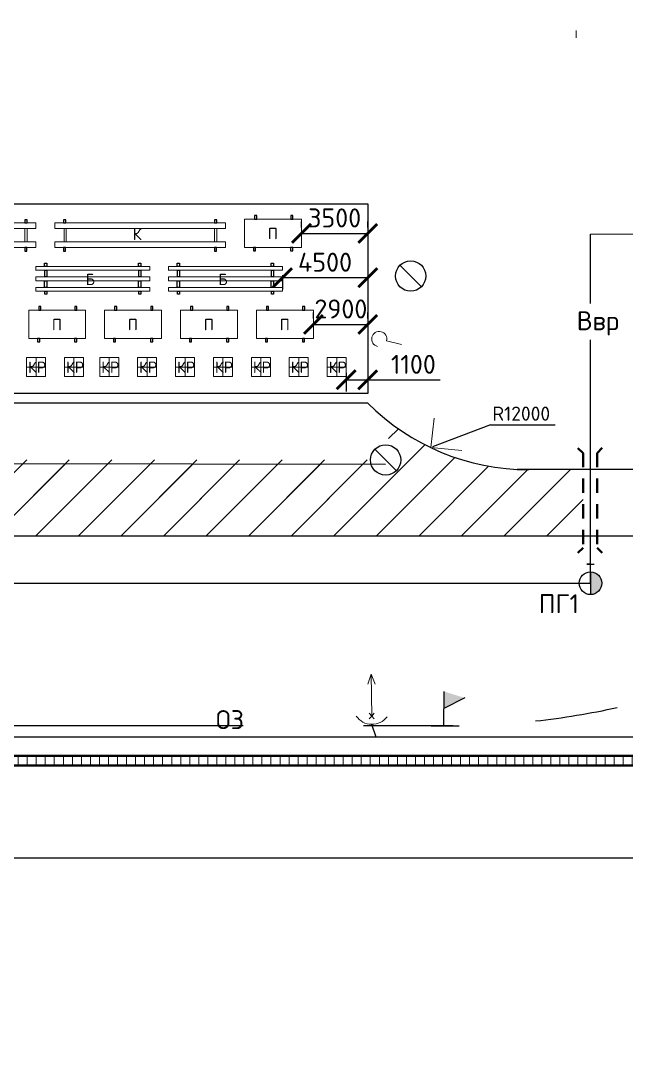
# Model space of a CAD drawing. Header units: millimetres. Extents: x -782 to 10910, y 3841 to 9763.
# Drawn here: x 1863.6 to 1927.5, y 7090.7 to 7200.9 of the extents above; entities that cross this region are included whole.
import ezdxf

# ---------------------------------------------------------------- set-up
doc = ezdxf.new("R2010")
doc.units = ezdxf.units.MM
doc.linetypes.add('JIS_02_0.7', pattern=[1.35, 0.75, -0.6])
doc.linetypes.add('штриховая2', pattern=[9.525, 6.35, -3.175])
doc.layers.add('1', color=7, linetype='Continuous')
for name, color, linetype, lineweight in [('желтый', 2, 'Continuous', 30), ('красный', 1, 'Continuous', 30), ('Тонкая 0.3', 140, 'Continuous', 25)]:
    doc.layers.add(name, color=color, linetype=linetype, lineweight=lineweight)
doc.styles.add('2.5', font='isocpeur.ttf', dxfattribs={"height": 2})
doc.styles.add('Isocpeur', font='isocpeur.ttf')
doc.dimstyles.new('М500 стройгенп', dxfattribs={"dimtxt": 2, "dimasz": 2, "dimexe": 1.25, "dimexo": 0.625, "dimtad": 1, "dimlfac": 500, "dimtxsty": '2.5', "dimblk": 'ARCHTICK', "dimcen": 2.5, "dimadec": 0, "dimazin": 0, "dimtfac": 1, "dimtmove": 0, "dimatfit": 3, "dimfxl": 1, "dimarcsym": 0})
pattern_1 = [(45, (2298.1452, 2689.7768), (-2.245064, 2.245064), [])]

# ---------------------------------------------------------------- blocks, each defined once
blk = doc.blocks.new('_ArchTick')
at = {"color": 0, "linetype": 'ByBlock', "const_width": 0.15}
blk.add_lwpolyline([(-0.5, -0.5), (0.5, 0.5)], dxfattribs=at)
blk = doc.blocks.new('*D719')
at = {"color": 0, "lineweight": -2, "transparency": 16777216}
for p, q in [((1893.21, 7179.11), (1893.21, 7179.73)), ((1900.2, 7179.11), (1900.2, 7179.73)), ((1893.21, 7178.48), (1900.2, 7178.48))]:
    blk.add_line(p, q, dxfattribs=at)
at = {"layer": 'Defpoints', "color": 0, "lineweight": -3, "transparency": 16777216}
for p in [(1893.21, 7178.48), (1900.2, 7178.48), (1900.2, 7178.48)]:
    blk.add_point(p, dxfattribs=at)
at = {"color": 0, "lineweight": -2, "transparency": 16777216, "xscale": 2, "yscale": 2, "zscale": 2, "rotation": 180}
blk.add_blockref('_ArchTick', (1893.21, 7178.48), dxfattribs=at)
at = {"color": 0, "lineweight": -2, "transparency": 16777216, "xscale": 2, "yscale": 2, "zscale": 2}
blk.add_blockref('_ArchTick', (1900.2, 7178.48), dxfattribs=at)
at = {"color": 0, "lineweight": 20, "transparency": 16777216, "insert": (1896.71, 7180.11), "char_height": 2, "attachment_point": 5, "style": '2.5'}
blk.add_mtext('3500', dxfattribs=at)
blk = doc.blocks.new('*D676')
at = {"color": 0, "lineweight": -2, "transparency": 16777216}
for p, q in [((1891.2, 7174.06), (1891.2, 7172.56)), ((1891.2, 7173.81), (1900.2, 7173.81)), ((1900.2, 7174.06), (1900.2, 7172.56))]:
    blk.add_line(p, q, dxfattribs=at)
at = {"layer": 'Defpoints', "color": 0, "lineweight": -3, "transparency": 16777216}
for p in [(1891.2, 7174.68), (1900.2, 7174.68), (1900.2, 7173.81)]:
    blk.add_point(p, dxfattribs=at)
at = {"color": 0, "lineweight": -2, "transparency": 16777216, "xscale": 2, "yscale": 2, "zscale": 2, "rotation": 180}
blk.add_blockref('_ArchTick', (1891.2, 7173.81), dxfattribs=at)
at = {"color": 0, "lineweight": -2, "transparency": 16777216, "xscale": 2, "yscale": 2, "zscale": 2}
blk.add_blockref('_ArchTick', (1900.2, 7173.81), dxfattribs=at)
at = {"color": 0, "lineweight": 20, "transparency": 16777216, "insert": (1895.7, 7175.44), "char_height": 2, "attachment_point": 5, "style": '2.5'}
blk.add_mtext('4500', dxfattribs=at)
blk = doc.blocks.new('*D720')
at = {"color": 0, "lineweight": -2, "transparency": 16777216}
for p, q in [((1894.47, 7169.51), (1894.47, 7170.13)), ((1900.2, 7169.51), (1900.2, 7170.13)), ((1894.47, 7168.88), (1900.2, 7168.88))]:
    blk.add_line(p, q, dxfattribs=at)
at = {"layer": 'Defpoints', "color": 0, "lineweight": -3, "transparency": 16777216}
for p in [(1894.47, 7168.88), (1900.2, 7168.88), (1900.2, 7168.88)]:
    blk.add_point(p, dxfattribs=at)
at = {"color": 0, "lineweight": -2, "transparency": 16777216, "xscale": 2, "yscale": 2, "zscale": 2, "rotation": 180}
blk.add_blockref('_ArchTick', (1894.47, 7168.88), dxfattribs=at)
at = {"color": 0, "lineweight": -2, "transparency": 16777216, "xscale": 2, "yscale": 2, "zscale": 2}
blk.add_blockref('_ArchTick', (1900.2, 7168.88), dxfattribs=at)
at = {"color": 0, "lineweight": 20, "transparency": 16777216, "insert": (1897.37, 7170.51), "char_height": 2, "attachment_point": 5, "style": '2.5'}
blk.add_mtext('2900', dxfattribs=at)
blk = doc.blocks.new('*D721')
at = {"color": 0, "lineweight": -2, "transparency": 16777216}
for p, q in [((1897.93, 7163.76), (1897.93, 7161.79)), ((1900.2, 7163.76), (1900.2, 7161.79)), ((1897.93, 7163.04), (1900.2, 7163.04)), ((1900.2, 7163.04), (1907.85, 7163.04))]:
    blk.add_line(p, q, dxfattribs=at)
at = {"layer": 'Defpoints', "color": 0, "lineweight": -3, "transparency": 16777216}
for p in [(1897.93, 7164.38), (1900.2, 7164.38), (1900.2, 7163.04)]:
    blk.add_point(p, dxfattribs=at)
at = {"color": 0, "lineweight": -2, "transparency": 16777216, "xscale": 2, "yscale": 2, "zscale": 2, "rotation": 180}
blk.add_blockref('_ArchTick', (1897.93, 7163.04), dxfattribs=at)
at = {"color": 0, "lineweight": -2, "transparency": 16777216, "xscale": 2, "yscale": 2, "zscale": 2}
blk.add_blockref('_ArchTick', (1900.2, 7163.04), dxfattribs=at)
at = {"color": 0, "lineweight": 20, "transparency": 16777216, "insert": (1905.02, 7164.67), "char_height": 2, "attachment_point": 5, "style": '2.5'}
blk.add_mtext('1100', dxfattribs=at)
blk = doc.blocks.new('*D677')
at = {"color": 0, "lineweight": -2, "transparency": 16777216}
for p, q in [((1653.2, 7121.75), (1653.2, 7111.38)), ((1984.79, 7121.75), (1984.79, 7111.38)), ((1653.2, 7112.63), (1984.79, 7112.63))]:
    blk.add_line(p, q, dxfattribs=at)
at = {"layer": 'Defpoints', "color": 0, "lineweight": -3, "transparency": 16777216}
for p in [(1653.2, 7122.37), (1984.79, 7122.37), (1984.79, 7112.63)]:
    blk.add_point(p, dxfattribs=at)
at = {"color": 0, "lineweight": -2, "transparency": 16777216, "xscale": 2, "yscale": 2, "zscale": 2, "rotation": 180}
blk.add_blockref('_ArchTick', (1653.2, 7112.63), dxfattribs=at)
at = {"color": 0, "lineweight": -2, "transparency": 16777216, "xscale": 2, "yscale": 2, "zscale": 2}
blk.add_blockref('_ArchTick', (1984.79, 7112.63), dxfattribs=at)
at = {"color": 0, "lineweight": 20, "transparency": 16777216, "insert": (1816.8, 7114.26), "char_height": 2, "attachment_point": 5, "style": '2.5'}
blk.add_mtext('165000', dxfattribs=at)

msp = doc.modelspace()

# ---------------------------------------------------------------- hatches: boundary and pattern name
at = {"lineweight": 20}
h = msp.add_hatch(dxfattribs=at)
h.set_pattern_fill('ANSI31', color=256, scale=0.3, angle=45)
h.set_pattern_definition([(90, (-526.49585, 4063.574), (-0.9525, 2e-16), [])])
h.paths.add_polyline_path([(1984.791694, 7396.313074), (1983.791694, 7396.313074), (1653.199057, 7396.313074), (1654.199057, 7395.313074), (1983.791694, 7395.313074)])
h.paths.add_polyline_path([(1983.791694, 7123.37012), (1654.199057, 7123.37012), (1653.199057, 7122.37012), (1984.791694, 7122.37012)])
h = msp.add_hatch(dxfattribs=at)
h.set_pattern_fill('AR-CONC', color=256, scale=0.02)
h.set_pattern_definition([(50, (-526.4958, 4063.574), (3.6436934, -0.3187817), [0.381, -4.191]), (355, (-526.496, 4063.574), (-0.7048684, 3.821137), [0.3048, -3.3528117]), (100.45144, (-526.1922, 4063.5475), (2.938825, 3.502355), [0.3238002, -3.561805]), (46.1842, (-526.496, 4064.59), (5.421581, -0.8408466), [0.5715, -6.2865]), (96.63556, (-526.044, 4064.52), (4.748083, 4.9485225), [0.4857005, -5.342712]), (351.18415, (-526.496, 4064.59), (4.748083, 4.9485225), [0.457199, -5.029195]), (21, (-525.9878, 4064.336), (3.0322878, -2.045304), [0.381, -4.191]), (326, (-525.988, 4064.336), (1.2360406, 3.6837593), [0.3048, -3.3528]), (71.451445, (-525.735, 4064.1656), (4.2683284, 1.6384554), [0.3238002, -3.5617988]), (37.5, (-526.4958, 4063.574), (0.06177207, 1.69110078), [0, -3.31216, 0, -3.4036, 0, -3.3655]), (7.5, (-526.4958, 4063.574), (1.33639325, 2.0036115), [0, -1.94056, 0, -3.23596, 0, -1.2827]), (327.5, (-527.6287, 4063.574), (2.7118119, -0.1145749), [0, -1.27, 0, -3.9624, 0, -5.2578]), (317.5, (-528.1367, 4063.574), (2.9625836, 0.5085298), [0, -1.651, 0, -2.63144, 0, -3.7338])])
h.paths.add_polyline_path([(1960.400261, 7158.373147), (1959.400261, 7158.373147), (1959.400261, 7162.373137), (1960.400261, 7162.373137), (1960.400261, 7164.373137), (1959.400261, 7164.373137), (1959.400261, 7168.373127), (1960.400261, 7168.373127), (1960.400261, 7170.373127), (1959.400261, 7170.373127), (1959.400261, 7174.373117), (1960.400261, 7174.373117), (1960.400261, 7176.373117), (1959.400261, 7176.373117), (1959.400261, 7179.733106), (1960.400261, 7179.733106), (1960.400261, 7181.733106), (1959.400261, 7181.733106), (1959.400261, 7185.570306), (1957.400261, 7185.570306), (1957.400261, 7158.373147), (1938.689992, 7158.373147), (1938.689992, 7164.983412), (1957.400261, 7164.983412), (1957.400261, 7166.983412), (1954.889965, 7166.983412), (1954.889965, 7167.983297), (1952.889965, 7167.983354), (1952.889965, 7166.983412), (1949.489974, 7166.983412), (1949.489974, 7167.983412), (1947.489974, 7167.983412), (1947.489974, 7166.983412), (1944.089983, 7166.983412), (1944.089983, 7167.983412), (1942.089983, 7167.983412), (1942.089983, 7166.983412), (1938.689992, 7166.983412), (1938.689992, 7167.983412), (1936.689992, 7167.983412), (1936.689992, 7166.983412), (1936.689992, 7164.983412), (1936.689992, 7153.584232), (1938.689992, 7153.584232), (1938.689992, 7156.373147), (1957.400261, 7156.373147), (1957.400261, 7153.584232), (1959.400261, 7153.584232), (1959.400261, 7156.373147), (1960.400261, 7156.373147)])
h.paths.add_polyline_path([(1959.400261, 7187.783227), (1956.6542, 7187.783227), (1956.6542, 7190.520524), (1954.6542, 7190.520524), (1954.6542, 7185.783227), (1957.400261, 7185.783227), (1957.400261, 7185.570306), (1959.400261, 7185.570306)])
h.paths.add_polyline_path([(1956.6542, 7194.111291), (1954.6542, 7194.111291), (1954.6542, 7190.520524), (1956.6542, 7190.520524)])
h.paths.add_polyline_path([(1956.6542, 7243.452832), (1959.791694, 7243.452832), (1959.791694, 7245.452832), (1956.6542, 7245.452832), (1956.6542, 7256.8076), (1954.6542, 7255.214068), (1954.6542, 7236.667836), (1953.6542, 7236.667836), (1953.6542, 7234.667836), (1954.6542, 7234.667836), (1954.6542, 7230.893534), (1953.6542, 7230.893534), (1953.6542, 7229.409936), (1953.6542, 7228.893534), (1954.6542, 7228.893534), (1954.6542, 7225.138228), (1953.6542, 7225.138228), (1953.6542, 7223.809946), (1953.6542, 7223.138228), (1954.6542, 7223.138228), (1954.6542, 7194.111291), (1956.6542, 7194.111291)])
h.paths.add_polyline_path([(1956.6542, 7291.294027), (1954.6542, 7291.294027), (1954.6542, 7289.303258), (1956.6542, 7289.303258)])
h.paths.add_polyline_path([(1956.6542, 7293.284796), (1954.6542, 7293.284796), (1954.6542, 7291.294027), (1956.6542, 7291.294027)])
h.paths.add_polyline_path([(1956.6542, 7320.874698), (1954.6542, 7320.463117), (1954.6542, 7293.284796), (1956.6542, 7293.284796)])
h.paths.add_polyline_path([(1807.190108, 7161.308984), (1810.190103, 7161.308984), (1810.190103, 7164.18898), (1807.190108, 7164.18898)], flags=9)
h.paths.add_polyline_path([(1804.147597, 7351.525381), (1807.387591, 7351.525381), (1807.387591, 7354.405377), (1804.147597, 7354.405377)], flags=9)
h.paths.add_polyline_path([(1677.95175, 7355.868997), (1681.191745, 7355.868997), (1681.191745, 7358.748992), (1677.95175, 7358.748992)], flags=9)
h.paths.add_polyline_path([(1677.89175, 7161.308984), (1681.251745, 7161.308984), (1681.251745, 7164.18898), (1677.89175, 7164.18898)], flags=9)
h.paths.add_polyline_path([(1918.071309, 7161.308984), (1921.311303, 7161.308984), (1921.311303, 7164.18898), (1918.071309, 7164.18898)], flags=9)
h.paths.add_polyline_path([(1937.60699, 7355.868997), (1940.606985, 7355.868997), (1940.606985, 7358.748992), (1937.60699, 7358.748992)], flags=9)
h.paths.add_polyline_path([(1964.413058, 7188.485731), (1968.613058, 7188.485731), (1968.613058, 7193.285731), (1964.413058, 7193.285731)], flags=9)
h.paths.add_polyline_path([(1964.342784, 7192.541407), (1968.542784, 7192.541407), (1968.542784, 7197.341407), (1964.342784, 7197.341407)], flags=9)
h.paths.add_polyline_path([(1654.795872, 7251.42243), (1659.815872, 7251.42243), (1659.815872, 7257.035764), (1654.795872, 7257.035764)], flags=9)
h.paths.add_polyline_path([(1811.944643, 7390.640227), (1816.964643, 7390.640227), (1816.964643, 7396.25356), (1811.944643, 7396.25356)], flags=9)
h.paths.add_polyline_path([(1962.870656, 7286.16435), (1966.070656, 7286.16435), (1966.070656, 7290.96435), (1962.870656, 7290.96435)], flags=9)
h.paths.add_polyline_path([(1963.181496, 7289.121605), (1965.781496, 7289.121605), (1965.781496, 7293.921605), (1963.181496, 7293.921605)], flags=9)
h.paths.add_polyline_path([(1963.034785, 7292.034938), (1965.634785, 7292.034938), (1965.634785, 7296.834938), (1963.034785, 7296.834938)], flags=9)
h.paths.add_polyline_path([(1942.492271, 7229.324698), (1945.852266, 7229.324698), (1945.852266, 7232.204693), (1942.492271, 7232.204693)], flags=9)
h.paths.add_polyline_path([(1942.492271, 7189.193472), (1945.972266, 7189.193472), (1945.972266, 7192.073468), (1942.492271, 7192.073468)], flags=9)
h.paths.add_polyline_path([(1973.882916, 7189.193472), (1977.242911, 7189.193472), (1977.242911, 7192.073468), (1973.882916, 7192.073468)], flags=9)
h.paths.add_polyline_path([(1932.234185, 7376.033857), (1934.274181, 7376.033857), (1934.274181, 7378.913852), (1932.234185, 7378.913852)], flags=9)
h.paths.add_polyline_path([(1965.982816, 7269.861817), (1968.022813, 7269.861817), (1968.022813, 7272.741812), (1965.982816, 7272.741812)], flags=9)
h.paths.add_polyline_path([(1965.551475, 7232.361), (1967.591472, 7232.361), (1967.591472, 7235.240995), (1965.551475, 7235.240995)], flags=9)
h.paths.add_polyline_path([(1946.973113, 7172.760368), (1948.53311, 7172.760368), (1948.53311, 7175.640363), (1946.973113, 7175.640363)], flags=25)
h.paths.add_polyline_path([(1936.554034, 7173.064081), (1937.994032, 7173.064081), (1937.994032, 7175.944076), (1936.554034, 7175.944076)], flags=9)
h.paths.add_polyline_path([(1941.573122, 7172.760368), (1943.133119, 7172.760368), (1943.133119, 7175.640363), (1941.573122, 7175.640363)], flags=25)
h.paths.add_polyline_path([(1958.873845, 7345.535297), (1960.673842, 7345.535297), (1960.673842, 7348.415292), (1958.873845, 7348.415292)], flags=9)
h.paths.add_polyline_path([(1965.537078, 7179.720579), (1966.977076, 7179.720579), (1966.977076, 7182.600574), (1965.537078, 7182.600574)], flags=9)
h.paths.add_polyline_path([(1953.563847, 7372.918375), (1955.723843, 7372.918375), (1955.723843, 7375.798371), (1953.563847, 7375.798371)], flags=9)
h.paths.add_polyline_path([(1947.441918, 7257.079001), (1949.481915, 7257.079001), (1949.481915, 7259.958996), (1947.441918, 7259.958996)], flags=9)
h.paths.add_polyline_path([(1943.305479, 7377.279764), (1945.345476, 7377.279764), (1945.345476, 7380.159759), (1943.305479, 7380.159759)], flags=9)
h.paths.add_polyline_path([(1950.187173, 7223.653047), (1951.627171, 7223.653047), (1951.627171, 7226.533043), (1950.187173, 7226.533043)], flags=9)
h.paths.add_polyline_path([(1966.129193, 7156.847942), (1967.329191, 7156.847942), (1967.329191, 7159.727938), (1966.129193, 7159.727938)], flags=9)
h.paths.add_polyline_path([(1959.858681, 7331.745683), (1961.298678, 7331.745683), (1961.298678, 7334.625678), (1959.858681, 7334.625678)], flags=9)
h.paths.add_polyline_path([(1945.243661, 7345.849272), (1947.283657, 7345.849272), (1947.283657, 7348.729267), (1945.243661, 7348.729267)], flags=9)
h.paths.add_polyline_path([(1945.404999, 7329.565006), (1947.444995, 7329.565006), (1947.444995, 7332.445002), (1945.404999, 7332.445002)], flags=9)
h.paths.add_polyline_path([(1945.48236, 7340.617661), (1946.922358, 7340.617661), (1946.922358, 7343.497657), (1945.48236, 7343.497657)], flags=9)
h.paths.add_polyline_path([(1957.279022, 7138.002398), (1958.71902, 7138.002398), (1958.71902, 7140.882393), (1957.279022, 7140.882393)], flags=9)
h.paths.add_polyline_path([(1965.898262, 7168.932042), (1967.09826, 7168.932042), (1967.09826, 7171.812037), (1965.898262, 7171.812037)], flags=9)
h.paths.add_polyline_path([(1966.129193, 7162.847932), (1967.329191, 7162.847932), (1967.329191, 7165.727928), (1966.129193, 7165.727928)], flags=9)
h.paths.add_polyline_path([(1965.537078, 7174.320588), (1966.977076, 7174.320588), (1966.977076, 7177.200583), (1965.537078, 7177.200583)], flags=9)
h.paths.add_polyline_path([(1952.32059, 7173.420682), (1954.360586, 7173.420682), (1954.360586, 7176.300677), (1952.32059, 7176.300677)], flags=25)
h.paths.add_polyline_path([(1950.187173, 7234.853029), (1951.627171, 7234.853029), (1951.627171, 7237.733024), (1950.187173, 7237.733024)], flags=9)
h.paths.add_polyline_path([(1950.187173, 7229.253038), (1951.627171, 7229.253038), (1951.627171, 7232.133033), (1950.187173, 7232.133033)], flags=9)
h.paths.add_polyline_path([(1954.6542, 7289.303258), (1954.6542, 7255.214068), (1956.6542, 7256.8076), (1956.6542, 7289.303258)])
at = {"lineweight": 25}
h = msp.add_hatch(dxfattribs=at)
h.set_pattern_fill('ANSI31', color=256)
h.set_pattern_definition(pattern_1)
edge = h.paths.add_edge_path()
edge.add_arc((1680.035515, -202590.12318), 209743.70796, 89.99585776893, 90.00138075443)
edge.add_line((1674.980962, 7153.584719), (1674.023351, 7146.57996))
edge.add_arc((1684.654967, -4612.344538), 11758.929304, 89.9827313048, 90.051802913, ccw=False)
edge.add_line((1688.199057, 7146.584232), (1922.916814, 7146.584232))
edge.add_line((1922.916814, 7146.584232), (1922.916814, 7153.584232))
edge.add_line((1922.916814, 7153.584232), (1915.981292, 7153.584232))
edge.add_arc((1917.169619, 7177.554795), 24, 232.68186205, 267.16191735, ccw=False)
edge.add_line((1902.619855, 7158.468036), (1902.306404, 7156.169555))
edge.add_arc((1902.090208, 7154.584232), 1.599997, 0, 82.23429528, ccw=False)
edge.add_arc((1902.090208, 7154.584232), 1.599997, 196.57796664, 360, ccw=False)
edge.add_line((1900.556719, 7154.127721), (1708.212958, 7154.593583))
edge.add_arc((1701.228494, 7177.554795), 24, 273.8007549, 286.91899294, ccw=False)
edge.add_arc((1702.15572, 7155.063446), 1.599997, 250.21539618, 294.50607345, ccw=False)
edge.add_arc((1701.228494, 7177.554795), 24, 270, 270.92071473, ccw=False)
edge.add_line((1701.228494, 7153.554795), (1695.199057, 7153.584232))
h.paths.add_polyline_path([(1830.073851, 7147.681832), (1830.073851, 7154.281832), (1825.273851, 7154.281832), (1825.273851, 7147.681832)], flags=16)
h = msp.add_hatch(dxfattribs=at)
h.set_pattern_fill('ANSI31', color=256)
h.set_pattern_definition(pattern_1)
h.paths.add_polyline_path([(1922.916814, 7153.584232), (1915.981292, 7153.584232, -0.1515930964), (1902.619855, 7158.468036), (1902.306404, 7156.169555, -0.3750503394), (1903.690205, 7154.584232, -1), (1900.490211, 7154.584232), (1717.907903, 7154.584232, -1), (1714.707908, 7154.584232, -0.3749564439), (1716.091188, 7156.169484), (1715.777079, 7158.467137, -0.1642697528), (1701.228494, 7153.554795), (1695.199057, 7153.584232, -0.0729531305), (1688.306393, 7154.595296), (1689.401574, 7146.584232), (1922.916814, 7146.584232)])
h = msp.add_hatch(color=256, dxfattribs=at)
h.dxf.hatch_style = 1
h.paths.add_polyline_path([(1924.906405, 7141.584232, 0.4142135624), (1923.706407, 7142.78423), (1923.706407, 7140.384234, 0.4142135624)])
at = {"layer": 'Тонкая 0.3', "ltscale": 5}
msp.add_hatch(color=7, dxfattribs=at).paths.add_polyline_path([(1908.258481, 7130.166606), (1908.244753, 7128.375419), (1910.431903, 7129.488651)])

# ---------------------------------------------------------------- linework, layer by layer
at = {"lineweight": 20}
for p, q in [((1922.199058, 7199.884231), (1922.199058, 7199.084232)), ((1865.199057, 7179.584232), (1847.199057, 7179.584232)), ((1847.199057, 7178.984232), (1865.199057, 7178.984232)), ((1864.037358, 7178.984232), (1864.037358, 7177.584232)), ((1864.265196, 7178.984232), (1864.265196, 7177.584232)), ((1865.199057, 7178.984232), (1865.199057, 7179.584232)), ((1885.199057, 7179.584232), (1867.199057, 7179.584232)), ((1867.199057, 7179.584232), (1867.199057, 7178.984232)), ((1867.199057, 7178.984232), (1885.199057, 7178.984232)), ((1868.157897, 7178.984232), (1868.157897, 7177.584232)), ((1868.385734, 7178.984232), (1868.385734, 7177.584232)), ((1884.037358, 7178.984232), (1884.037358, 7177.584232)), ((1884.265196, 7178.984232), (1884.265196, 7177.584232)), ((1885.199057, 7178.984232), (1885.199057, 7179.584232)), ((1887.211217, 7176.984232), (1887.211217, 7179.984232)), ((1887.211217, 7179.984232), (1893.211217, 7179.984232)), ((1893.211217, 7179.984232), (1893.211217, 7176.984232)), ((1865.199057, 7177.584232), (1847.199057, 7177.584232)), ((1847.199057, 7176.984232), (1865.199057, 7176.984232)), ((1865.199057, 7176.984232), (1865.199057, 7177.584232)), ((1885.199057, 7177.584232), (1867.199057, 7177.584232)), ((1867.199057, 7177.584232), (1867.199057, 7176.984232)), ((1867.199057, 7176.984232), (1885.199057, 7176.984232)), ((1885.199057, 7176.984232), (1885.199057, 7177.584232)), ((1893.211217, 7176.984232), (1887.211217, 7176.984232)), ((1865.199057, 7174.984232), (1877.199057, 7174.984232)), ((1865.199057, 7174.569873), (1865.199057, 7174.984232)), ((1865.199057, 7174.984232), (1865.199057, 7174.584232)), ((1865.199057, 7174.584232), (1877.199057, 7174.584232)), ((1877.199057, 7174.984232), (1877.199057, 7174.584232)), ((1879.199057, 7174.984232), (1891.199057, 7174.984232)), ((1879.199057, 7174.569873), (1879.199057, 7174.984232)), ((1879.199057, 7174.984232), (1879.199057, 7174.584232)), ((1879.199057, 7174.584232), (1891.199057, 7174.584232)), ((1891.199057, 7174.984232), (1891.199057, 7174.584232)), ((1865.199057, 7173.484232), (1865.199057, 7173.884232)), ((1877.199057, 7173.884232), (1865.199057, 7173.884232)), ((1877.199057, 7173.484232), (1865.199057, 7173.484232)), ((1877.199057, 7173.884232), (1877.199057, 7173.484232)), ((1877.199057, 7173.484232), (1877.199057, 7173.884232)), ((1879.199057, 7173.484232), (1879.199057, 7173.884232)), ((1891.199057, 7173.884232), (1879.199057, 7173.884232)), ((1891.199057, 7173.484232), (1879.199057, 7173.484232)), ((1891.199057, 7173.884232), (1891.199057, 7173.484232)), ((1891.199057, 7173.484232), (1891.199057, 7173.884232)), ((1865.199057, 7172.384232), (1865.199057, 7172.784232)), ((1877.199057, 7172.784232), (1865.199057, 7172.784232)), ((1877.199057, 7172.384232), (1865.199057, 7172.384232)), ((1877.199057, 7172.784232), (1877.199057, 7172.384232)), ((1877.199057, 7172.384232), (1877.199057, 7172.784232)), ((1879.199057, 7172.384232), (1879.199057, 7172.784232)), ((1891.199057, 7172.784232), (1879.199057, 7172.784232)), ((1891.199057, 7172.384232), (1879.199057, 7172.384232)), ((1891.199057, 7172.784232), (1891.199057, 7172.384232)), ((1891.199057, 7172.384232), (1891.199057, 7172.784232)), ((1864.430108, 7167.384232), (1864.430108, 7170.384232)), ((1864.430108, 7170.384232), (1870.430108, 7170.384232)), ((1870.430108, 7170.384232), (1870.430108, 7167.384232)), ((1872.442269, 7167.384232), (1872.442269, 7170.384232)), ((1872.442269, 7170.384232), (1878.442269, 7170.384232)), ((1878.442269, 7170.384232), (1878.442269, 7167.384232)), ((1880.454429, 7167.384232), (1880.454429, 7170.384232)), ((1880.454429, 7170.384232), (1886.454429, 7170.384232)), ((1886.454429, 7170.384232), (1886.454429, 7167.384232)), ((1888.46659, 7167.384232), (1888.46659, 7170.384232)), ((1888.46659, 7170.384232), (1894.46659, 7170.384232)), ((1894.46659, 7170.384232), (1894.46659, 7167.384232)), ((1870.430108, 7167.384232), (1864.430108, 7167.384232)), ((1878.442269, 7167.384232), (1872.442269, 7167.384232)), ((1886.454429, 7167.384232), (1880.454429, 7167.384232)), ((1894.46659, 7167.384232), (1888.46659, 7167.384232))]:
    msp.add_line(p, q, dxfattribs=at)
at = {"lineweight": 30}
for p, q in [((1718.199057, 7181.584232), (1900.199057, 7181.584232)), ((1900.199057, 7181.584232), (1900.199057, 7161.584232)), ((1900.199057, 7161.584232), (1718.199057, 7161.584232)), ((1900.199057, 7160.584232), (1718.199057, 7160.584232)), ((1708.212958, 7154.593583), (1902.093392, 7154.123999)), ((1708.212958, 7154.593583), (1902.093392, 7154.123999)), ((1991.401912, 7153.584232), (1915.981292, 7153.584232)), ((1654.199057, 7146.584232), (1993.646883, 7146.584232))]:
    msp.add_line(p, q, dxfattribs=at)
at = {"color": 5, "lineweight": 20}
msp.add_line((1952.188184, 7178.395618), (1923.706407, 7178.395779), dxfattribs=at)
at = {"color": 5, "lineweight": 25}
for p, q in [((1923.706407, 7171.079204), (1923.706407, 7178.395779)), ((1923.706407, 7141.584232), (1923.706407, 7167.241084)), ((1862.868598, 7141.584232), (1923.706407, 7141.584232))]:
    msp.add_line(p, q, dxfattribs=at)
at = {"lineweight": 25}
for p, q in [((1904.73518, 7173.979335), (1903.603811, 7175.110704)), ((1903.603811, 7175.110704), (1905.866549, 7172.847966)), ((1913.140212, 7158.298636), (1907.019278, 7155.962606)), ((1913.140212, 7158.298636), (1919.97209, 7158.298636)), ((1902.090208, 7154.584232), (1900.958839, 7155.715601)), ((1900.958839, 7155.715601), (1903.221577, 7153.452863)), ((1923.706407, 7143.584229), (1923.306407, 7143.584229)), ((1923.306407, 7143.584229), (1924.106406, 7143.584229)), ((1923.706407, 7142.78423), (1923.706407, 7143.584229)), ((1923.706407, 7142.78423), (1923.706407, 7140.384234))]:
    msp.add_line(p, q, dxfattribs=at)
at = {"lineweight": 13}
for p, q in [((1903.751868, 7166.768884), (1902.19679, 7167.145345)), ((1864.211097, 7163.384235), (1864.211097, 7165.384232)), ((1864.211097, 7165.384232), (1866.211094, 7165.384232)), ((1865.211095, 7165.384232), (1865.211095, 7163.384235)), ((1866.211094, 7165.384232), (1866.211094, 7163.384235)), ((1868.211094, 7163.384235), (1868.211094, 7165.384232)), ((1868.211094, 7165.384232), (1870.21109, 7165.384232)), ((1869.211092, 7165.384232), (1869.211092, 7163.384235)), ((1870.21109, 7165.384232), (1870.21109, 7163.384235)), ((1871.92907, 7163.384235), (1871.92907, 7165.384232)), ((1871.92907, 7165.384232), (1873.929067, 7165.384232)), ((1872.929069, 7165.384232), (1872.929069, 7163.384235)), ((1873.929067, 7165.384232), (1873.929067, 7163.384235)), ((1875.929067, 7163.384235), (1875.929067, 7165.384232)), ((1875.929067, 7165.384232), (1877.929064, 7165.384232)), ((1876.929065, 7165.384232), (1876.929065, 7163.384235)), ((1877.929064, 7165.384232), (1877.929064, 7163.384235)), ((1879.929064, 7163.384235), (1879.929064, 7165.384232)), ((1879.929064, 7165.384232), (1881.92906, 7165.384232)), ((1880.929062, 7165.384232), (1880.929062, 7163.384235)), ((1881.92906, 7165.384232), (1881.92906, 7163.384235)), ((1883.92906, 7163.384235), (1883.92906, 7165.384232)), ((1883.92906, 7165.384232), (1885.929057, 7165.384232)), ((1884.929059, 7165.384232), (1884.929059, 7163.384235)), ((1885.929057, 7165.384232), (1885.929057, 7163.384235)), ((1887.929057, 7163.384235), (1887.929057, 7165.384232)), ((1887.929057, 7165.384232), (1889.929054, 7165.384232)), ((1888.929055, 7165.384232), (1888.929055, 7163.384235)), ((1889.929054, 7165.384232), (1889.929054, 7163.384235)), ((1891.929054, 7163.384235), (1891.929054, 7165.384232)), ((1891.929054, 7165.384232), (1893.92905, 7165.384232)), ((1892.929052, 7165.384232), (1892.929052, 7163.384235)), ((1893.92905, 7165.384232), (1893.92905, 7163.384235)), ((1895.92905, 7163.384235), (1895.92905, 7165.384232)), ((1895.92905, 7165.384232), (1897.929047, 7165.384232)), ((1896.929049, 7165.384232), (1896.929049, 7163.384235)), ((1897.929047, 7165.384232), (1897.929047, 7163.384235)), ((1866.211094, 7164.384234), (1864.211097, 7164.384234)), ((1870.21109, 7164.384234), (1868.211094, 7164.384234)), ((1873.929067, 7164.384234), (1871.92907, 7164.384234)), ((1877.929064, 7164.384234), (1875.929067, 7164.384234)), ((1881.92906, 7164.384234), (1879.929064, 7164.384234)), ((1885.929057, 7164.384234), (1883.92906, 7164.384234)), ((1889.929054, 7164.384234), (1887.929057, 7164.384234)), ((1893.92905, 7164.384234), (1891.929054, 7164.384234)), ((1897.929047, 7164.384234), (1895.92905, 7164.384234)), ((1866.211094, 7163.384235), (1864.211097, 7163.384235)), ((1870.21109, 7163.384235), (1868.211094, 7163.384235)), ((1873.929067, 7163.384235), (1871.92907, 7163.384235)), ((1877.929064, 7163.384235), (1875.929067, 7163.384235)), ((1881.92906, 7163.384235), (1879.929064, 7163.384235)), ((1885.929057, 7163.384235), (1883.92906, 7163.384235)), ((1889.929054, 7163.384235), (1887.929057, 7163.384235)), ((1893.92905, 7163.384235), (1891.929054, 7163.384235)), ((1897.929047, 7163.384235), (1895.92905, 7163.384235))]:
    msp.add_line(p, q, dxfattribs=at)
at = {"lineweight": 18}
for q in [(1907.209981, 7158.998182), (1910.133424, 7155.565903)]:
    msp.add_line((1906.844745, 7155.889224), q, dxfattribs=at)
at = {"linetype": 'JIS_02_0.7', "lineweight": 50}
for p, q in [((1922.916814, 7155.315539), (1922.176963, 7155.988309)), ((1924.416814, 7155.315539), (1925.089585, 7156.05539)), ((1922.916814, 7145.315539), (1922.209707, 7144.608432)), ((1924.416814, 7145.315539), (1925.123921, 7144.608432))]:
    msp.add_line(p, q, dxfattribs=at)
at = {"linetype": 'JIS_02_0.7', "lineweight": 50, "ltscale": 2}
for p, q in [((1922.916814, 7155.315539), (1922.916814, 7145.315539)), ((1924.416814, 7155.315539), (1924.416814, 7145.315539))]:
    msp.add_line(p, q, dxfattribs=at)
at = {"linetype": 'штриховая2', "lineweight": 30, "ltscale": 4}
msp.add_line((1709.249451, 7126.584232), (1909.199057, 7126.584232), dxfattribs=at)
at = {"color": 1, "lineweight": 25}
for p, q in [((1900.606013, 7126.704822), (1901.048955, 7125.370117)), ((1683.752111, 7125.370117), (1934.890837, 7125.370117))]:
    msp.add_line(p, q, dxfattribs=at)
at = {"lineweight": 50}
msp.add_line((1984.791694, 7122.37012), (1653.199057, 7122.37012), dxfattribs=at)
at = {"linetype": 'Continuous'}
for points in [[(1888.266662, 7179.984232), (1888.494499, 7179.984232), (1888.494499, 7180.353713), (1888.266662, 7180.353713)], [(1892.079302, 7179.984232), (1892.30714, 7179.984232), (1892.30714, 7180.353713), (1892.079302, 7180.353713)], [(1864.265196, 7179.917242), (1864.037358, 7179.917242), (1864.037358, 7179.584232), (1864.265196, 7179.584232)], [(1868.347229, 7179.917242), (1868.119391, 7179.917242), (1868.119391, 7179.584232), (1868.347229, 7179.584232)], [(1884.265196, 7179.917242), (1884.037358, 7179.917242), (1884.037358, 7179.584232), (1884.265196, 7179.584232)], [(1864.248938, 7176.984232), (1864.0211, 7176.984232), (1864.0211, 7176.614751), (1864.248938, 7176.614751)], [(1868.330971, 7176.984232), (1868.103134, 7176.984232), (1868.103134, 7176.614751), (1868.330971, 7176.614751)], [(1884.248938, 7176.984232), (1884.0211, 7176.984232), (1884.0211, 7176.614751), (1884.248938, 7176.614751)], [(1888.145078, 7176.651222), (1888.372915, 7176.651222), (1888.372915, 7176.984232), (1888.145078, 7176.984232)], [(1892.063045, 7176.651222), (1892.290882, 7176.651222), (1892.290882, 7176.984232), (1892.063045, 7176.984232)], [(1866.330971, 7174.984232), (1866.103134, 7174.984232), (1866.103134, 7175.353713), (1866.330971, 7175.353713)], [(1866.347229, 7173.884232), (1866.119391, 7173.884232), (1866.119391, 7174.584232), (1866.347229, 7174.584232)], [(1876.248938, 7174.984232), (1876.0211, 7174.984232), (1876.0211, 7175.353713), (1876.248938, 7175.353713)], [(1876.265196, 7173.884232), (1876.037358, 7173.884232), (1876.037358, 7174.584232), (1876.265196, 7174.584232)], [(1880.330971, 7174.984232), (1880.103134, 7174.984232), (1880.103134, 7175.353713), (1880.330971, 7175.353713)], [(1880.347229, 7173.884232), (1880.119391, 7173.884232), (1880.119391, 7174.584232), (1880.347229, 7174.584232)], [(1890.248938, 7174.984232), (1890.0211, 7174.984232), (1890.0211, 7175.353713), (1890.248938, 7175.353713)], [(1890.265196, 7173.884232), (1890.037358, 7173.884232), (1890.037358, 7174.584232), (1890.265196, 7174.584232)], [(1866.330971, 7172.784232), (1866.103134, 7172.784232), (1866.103134, 7173.484232), (1866.330971, 7173.484232)], [(1876.248938, 7172.784232), (1876.0211, 7172.784232), (1876.0211, 7173.484232), (1876.248938, 7173.484232)], [(1880.330971, 7172.784232), (1880.103134, 7172.784232), (1880.103134, 7173.484232), (1880.330971, 7173.484232)], [(1890.248938, 7172.784232), (1890.0211, 7172.784232), (1890.0211, 7173.484232), (1890.248938, 7173.484232)], [(1866.347229, 7172.051222), (1866.119391, 7172.051222), (1866.119391, 7172.384232), (1866.347229, 7172.384232)], [(1876.265196, 7172.051222), (1876.037358, 7172.051222), (1876.037358, 7172.384232), (1876.265196, 7172.384232)], [(1880.347229, 7172.051222), (1880.119391, 7172.051222), (1880.119391, 7172.384232), (1880.347229, 7172.384232)], [(1890.265196, 7172.051222), (1890.037358, 7172.051222), (1890.037358, 7172.384232), (1890.265196, 7172.384232)], [(1865.485553, 7170.384232), (1865.71339, 7170.384232), (1865.71339, 7170.753713), (1865.485553, 7170.753713)], [(1869.298193, 7170.384232), (1869.526031, 7170.384232), (1869.526031, 7170.753713), (1869.298193, 7170.753713)], [(1873.497713, 7170.384232), (1873.725551, 7170.384232), (1873.725551, 7170.753713), (1873.497713, 7170.753713)], [(1877.310354, 7170.384232), (1877.538191, 7170.384232), (1877.538191, 7170.753713), (1877.310354, 7170.753713)], [(1881.509874, 7170.384232), (1881.737711, 7170.384232), (1881.737711, 7170.753713), (1881.509874, 7170.753713)], [(1885.322514, 7170.384232), (1885.550352, 7170.384232), (1885.550352, 7170.753713), (1885.322514, 7170.753713)], [(1889.522034, 7170.384232), (1889.749872, 7170.384232), (1889.749872, 7170.753713), (1889.522034, 7170.753713)], [(1893.334675, 7170.384232), (1893.562513, 7170.384232), (1893.562513, 7170.753713), (1893.334675, 7170.753713)], [(1865.363969, 7167.051222), (1865.591806, 7167.051222), (1865.591806, 7167.384232), (1865.363969, 7167.384232)], [(1869.281936, 7167.051222), (1869.509773, 7167.051222), (1869.509773, 7167.384232), (1869.281936, 7167.384232)], [(1873.376129, 7167.051222), (1873.603967, 7167.051222), (1873.603967, 7167.384232), (1873.376129, 7167.384232)], [(1877.294096, 7167.051222), (1877.521934, 7167.051222), (1877.521934, 7167.384232), (1877.294096, 7167.384232)], [(1881.38829, 7167.051222), (1881.616128, 7167.051222), (1881.616128, 7167.384232), (1881.38829, 7167.384232)], [(1885.306257, 7167.051222), (1885.534094, 7167.051222), (1885.534094, 7167.384232), (1885.306257, 7167.384232)], [(1889.400451, 7167.051222), (1889.628288, 7167.051222), (1889.628288, 7167.384232), (1889.400451, 7167.384232)], [(1893.318417, 7167.051222), (1893.546255, 7167.051222), (1893.546255, 7167.384232), (1893.318417, 7167.384232)]]:
    msp.add_lwpolyline(points, close=True, dxfattribs=at)
at = {"lineweight": 50}
msp.add_lwpolyline([(1983.791694, 7146.584232), (1983.791694, 7123.37012), (1654.199057, 7123.37012), (1654.203819, 7146.584026)], dxfattribs=at)
at = {"lineweight": 25}
for centre in [(1904.73518, 7173.979335), (1902.090208, 7154.584232)]:
    msp.add_circle(centre, 1.599997, dxfattribs=at)
at = {"lineweight": 13}
msp.add_arc((1901.419251, 7167.333576), 0.799999, 346.39136446, 256.39136446, dxfattribs=at)
at = {"lineweight": 30}
msp.add_arc((1917.169619, 7177.554795), 24, 225, 270, dxfattribs=at)
at = {"linetype": 'штриховая2', "lineweight": 30, "ltscale": 4}
msp.add_arc((1909.199057, 7206.584232), 80, 276.25279304, 282.50558607, dxfattribs=at)
at = {"layer": 'желтый', "color": 5}
msp.add_circle((1923.706407, 7141.584232), 1.199998, dxfattribs=at)
at = {"layer": 'красный', "color": 1, "lineweight": 20}
for p, q in [((1900.582673, 7131.991665), (1900.216749, 7130.93271)), ((1900.994088, 7130.938995), (1900.582673, 7131.991665)), ((1900.61833, 7127.581816), (1900.582673, 7131.991665)), ((1900.61833, 7127.581816), (1900.34994, 7127.875663)), ((1900.61833, 7127.581816), (1900.354727, 7127.283668)), ((1900.61833, 7127.581816), (1900.881933, 7127.879965)), ((1900.61833, 7127.581816), (1900.886719, 7127.287969))]:
    msp.add_line(p, q, dxfattribs=at)
msp.add_arc((1900.645906, 7128.723496), 2.019068, 215.27436237, 322.46138317, dxfattribs=at)
at = {"layer": 'Тонкая 0.3', "color": 7, "ltscale": 5}
for p, q in [((1908.231025, 7126.584232), (1908.258481, 7130.166606)), ((1910.431903, 7129.488651), (1908.244753, 7128.375419)), ((1906.91323, 7126.554129), (1909.848166, 7126.531636))]:
    msp.add_line(p, q, dxfattribs=at)

# ---------------------------------------------------------------- texts
at = {"lineweight": 40, "insert": (1920.370152, 7139.424767), "char_height": 2, "width": 15.99997333, "attachment_point": 5, "style": 'Isocpeur'}
msp.add_mtext('ПГ1', dxfattribs=at)
at = {"layer": '1', "width": 335.51997649, "style": 'Isocpeur'}
for s, insert, char_height, attachment_point in [('К', (1875.412691, 7178.984232), 1.199998, 1), ('П', (1889.660546, 7179.061162), 1.199998, 1), ('Б', (1870.441615, 7173.019847), 1.199998, 7), ('Б', (1884.441615, 7173.019847), 1.199998, 7), ('\\A1;Ввр', (1922.250208, 7170.265008), 2, 1), ('П', (1866.879437, 7169.461162), 1.199998, 1), ('П', (1874.891597, 7169.461162), 1.199998, 1), ('П', (1882.903758, 7169.461162), 1.199998, 1), ('П', (1890.915918, 7169.461162), 1.199998, 1), ('КР', (1864.369331, 7164.961914), 1.199998, 1), ('КР', (1868.369327, 7164.961914), 1.199998, 1), ('КР', (1872.087304, 7164.961914), 1.199998, 1), ('КР', (1876.087301, 7164.961914), 1.199998, 1), ('КР', (1880.087297, 7164.961914), 1.199998, 1), ('КР', (1884.087294, 7164.961914), 1.199998, 1), ('КР', (1888.087291, 7164.961914), 1.199998, 1), ('КР', (1892.087287, 7164.961914), 1.199998, 1), ('КР', (1896.087284, 7164.961914), 1.199998, 1), ('\\A1;R12000', (1919.450158, 7160.219691), 1.4999975, 3), ('ОЗ', (1884.180976, 7128.195781), 2, 1)]:
    msp.add_mtext(s, dxfattribs=dict(at, insert=insert, char_height=char_height, attachment_point=attachment_point))

# ---------------------------------------------------------------- dimensions: what is measured, and where the dimension line sits
at = {"lineweight": 20}
for base, p1, p2, text, picture, middle in [((1900.199057, 7178.484232), (1893.211217, 7178.484232), (1900.199057, 7178.484232), '3500', '*D719', (1896.705137, 7180.109232)), ((1900.199057, 7163.042336), (1897.929047, 7164.384234), (1900.199057, 7164.384234), '1100', '*D721', (1905.024057, 7164.667336))]:
    dim = msp.add_linear_dim(base=base, p1=p1, p2=p2, text=text, dimstyle='М500 стройгенп', dxfattribs=at)
    dim.commit()
    dim.dimension.update_dxf_attribs({"geometry": picture, "text_midpoint": middle})
dim = msp.add_linear_dim(base=(1900.199057, 7173.811022), p1=(1891.199057, 7174.684232), p2=(1900.199057, 7174.684232), dimstyle='М500 стройгенп', dxfattribs=at)
dim.commit()
dim.dimension.update_dxf_attribs({"geometry": '*D676', "text_midpoint": (1895.699057, 7175.436022)})
dim = msp.add_linear_dim(base=(1900.199057, 7168.884232), p1=(1894.46659, 7168.884232), p2=(1900.199057, 7168.884232), text='2900', dimstyle='М500 стройгенп', override={"dimtmove": 2}, dxfattribs=at)
dim.commit()
dim.dimension.update_dxf_attribs({"geometry": '*D720', "text_midpoint": (1897.368633, 7170.509232), "dimtype": 160})
dim = msp.add_linear_dim(base=(1984.791694, 7112.634258), p1=(1653.199057, 7122.37012), p2=(1984.791694, 7122.37012), text='165000', dimstyle='М500 стройгенп', dxfattribs=at)
dim.commit()
dim.dimension.update_dxf_attribs({"geometry": '*D677', "text_midpoint": (1816.802558, 7112.634258), "dimtype": 160})

doc.saveas('drawing.dxf')
